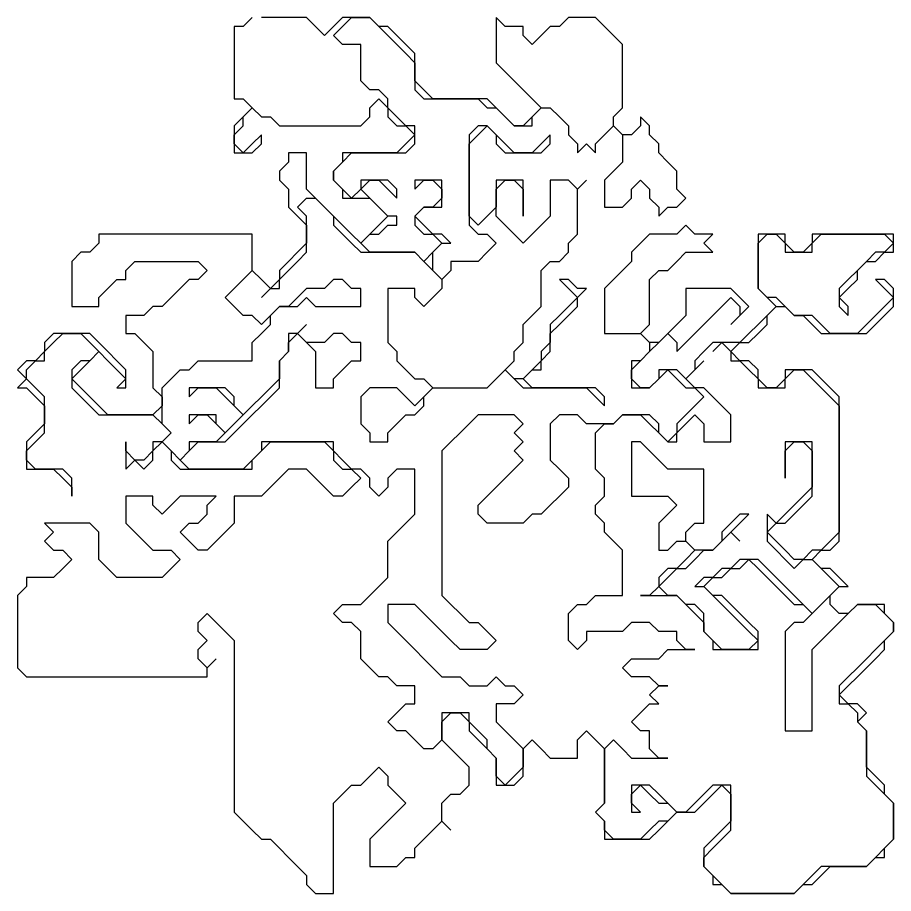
# Model space of a CAD drawing. Header units: metres. Extents: x 39 to 1548, y -1178 to -131.
# Drawn here: x 1451 to 1548, y -1168 to -1071 of the extents above; entities that cross this region are included whole.
import ezdxf

# ---------------------------------------------------------------- set-up
doc = ezdxf.new("R2010")
doc.units = ezdxf.units.M

msp = doc.modelspace()

# ---------------------------------------------------------------- linework, layer by layer
for points in [[(1477, -1071), (1476, -1072), (1475, -1072), (1475, -1073), (1475, -1074), (1475, -1075), (1475, -1076), (1475, -1077), (1475, -1078), (1475, -1079), (1475, -1080), (1476, -1080), (1477, -1081), (1476, -1082), (1475, -1083), (1475, -1084), (1475, -1085), (1475, -1086), (1476, -1086), (1477, -1086), (1478, -1085), (1478, -1084), (1477, -1085), (1476, -1086), (1475, -1085), (1475, -1084), (1476, -1083), (1476, -1082), (1477, -1081), (1478, -1082), (1479, -1082), (1480, -1083), (1481, -1083), (1482, -1083), (1483, -1083), (1484, -1083), (1485, -1083), (1486, -1083), (1487, -1083), (1488, -1083), (1489, -1083), (1490, -1082), (1490, -1081), (1491, -1080), (1492, -1081), (1492, -1082), (1493, -1083), (1494, -1083), (1495, -1084), (1494, -1085), (1493, -1086), (1492, -1086), (1491, -1086), (1490, -1086), (1489, -1086), (1488, -1086), (1487, -1086), (1487, -1087), (1486, -1088), (1486, -1089), (1487, -1090), (1487, -1091), (1488, -1091), (1489, -1091), (1490, -1091), (1491, -1092), (1492, -1093), (1491, -1094), (1490, -1095), (1489, -1096), (1488, -1095), (1487, -1094), (1486, -1093), (1485, -1092), (1484, -1091), (1483, -1090), (1483, -1089), (1483, -1088), (1483, -1087), (1483, -1086), (1482, -1086), (1481, -1086), (1481, -1087), (1480, -1088), (1480, -1089), (1481, -1090), (1481, -1091), (1481, -1092), (1482, -1093), (1483, -1094), (1483, -1095), (1483, -1096), (1482, -1097), (1481, -1098), (1480, -1099), (1480, -1100), (1479, -1101), (1478, -1100), (1477, -1099), (1477, -1098), (1477, -1097), (1477, -1096), (1477, -1095), (1476, -1095), (1475, -1095), (1474, -1095), (1473, -1095), (1472, -1095), (1471, -1095), (1470, -1095), (1469, -1095), (1468, -1095), (1467, -1095), (1466, -1095), (1465, -1095), (1464, -1095), (1463, -1095), (1462, -1095), (1461, -1095), (1460, -1095), (1460, -1096), (1459, -1097), (1458, -1097), (1457, -1098), (1457, -1099), (1457, -1100), (1457, -1101), (1457, -1102), (1457, -1103), (1458, -1103), (1459, -1103), (1460, -1103), (1460, -1102), (1461, -1101), (1462, -1100), (1463, -1100), (1463, -1099), (1464, -1098), (1465, -1098), (1466, -1098), (1467, -1098), (1468, -1098), (1469, -1098), (1470, -1098), (1471, -1098), (1472, -1099), (1471, -1100), (1470, -1100), (1469, -1101), (1468, -1102), (1467, -1103), (1466, -1103), (1465, -1104), (1464, -1104), (1463, -1104), (1463, -1105), (1463, -1106), (1464, -1106), (1465, -1107), (1466, -1108), (1466, -1109), (1466, -1110), (1466, -1111), (1466, -1112), (1467, -1113), (1467, -1114), (1466, -1115), (1465, -1115), (1464, -1115), (1463, -1115), (1462, -1115), (1461, -1115), (1460, -1114), (1459, -1113), (1458, -1112), (1457, -1111), (1458, -1110), (1459, -1109), (1460, -1108), (1461, -1109), (1462, -1110), (1463, -1111), (1462, -1112), (1463, -1112), (1463, -1111), (1463, -1110), (1462, -1109), (1461, -1108), (1460, -1107), (1459, -1106), (1458, -1106), (1457, -1106), (1456, -1106), (1455, -1106), (1454, -1107), (1454, -1108), (1453, -1109), (1452, -1109), (1451, -1110), (1452, -1111), (1451, -1112), (1452, -1112), (1453, -1113), (1454, -1114), (1454, -1115), (1454, -1116), (1453, -1117), (1452, -1118), (1452, -1119), (1452, -1120), (1452, -1121), (1453, -1121), (1454, -1121), (1455, -1121), (1456, -1122), (1457, -1123), (1457, -1124), (1457, -1123), (1457, -1122), (1456, -1121), (1455, -1121), (1454, -1121), (1453, -1121), (1452, -1120), (1452, -1119), (1453, -1118), (1454, -1117), (1454, -1116), (1454, -1115), (1454, -1114), (1454, -1113), (1453, -1112), (1452, -1111), (1452, -1110), (1453, -1109), (1454, -1109), (1454, -1108), (1455, -1107), (1456, -1106), (1457, -1106), (1458, -1106), (1459, -1107), (1460, -1108), (1459, -1109), (1458, -1109), (1457, -1110), (1457, -1111), (1457, -1112), (1458, -1113), (1459, -1114), (1460, -1115), (1461, -1115), (1462, -1115), (1463, -1115), (1464, -1115), (1465, -1115), (1466, -1115), (1467, -1116), (1468, -1117), (1467, -1118), (1466, -1118), (1466, -1119), (1465, -1120), (1464, -1120), (1463, -1119), (1463, -1118), (1463, -1119), (1463, -1120), (1463, -1121), (1464, -1120), (1465, -1121), (1466, -1120), (1466, -1119), (1467, -1118), (1468, -1119), (1468, -1120), (1469, -1121), (1470, -1121), (1471, -1121), (1472, -1121), (1473, -1121), (1474, -1121), (1475, -1121), (1476, -1121), (1477, -1121), (1477, -1120), (1478, -1119), (1479, -1118), (1480, -1118), (1481, -1118), (1482, -1118), (1483, -1118), (1484, -1118), (1485, -1118), (1486, -1119), (1486, -1120), (1487, -1121), (1488, -1121), (1489, -1122), (1488, -1123), (1487, -1124), (1486, -1124), (1485, -1123), (1484, -1122), (1483, -1121), (1482, -1121), (1481, -1121), (1480, -1122), (1479, -1123), (1478, -1124), (1477, -1124), (1476, -1124), (1475, -1124), (1475, -1125), (1475, -1126), (1475, -1127), (1474, -1128), (1473, -1129), (1472, -1130), (1471, -1130), (1470, -1129), (1469, -1128), (1470, -1127), (1471, -1127), (1472, -1126), (1472, -1125), (1473, -1124), (1472, -1124), (1471, -1124), (1470, -1124), (1469, -1124), (1468, -1125), (1467, -1126), (1466, -1125), (1466, -1124), (1465, -1124), (1464, -1124), (1463, -1124), (1463, -1125), (1463, -1126), (1463, -1127), (1464, -1128), (1465, -1129), (1466, -1130), (1467, -1130), (1468, -1130), (1469, -1131), (1468, -1132), (1467, -1133), (1466, -1133), (1465, -1133), (1464, -1133), (1463, -1133), (1462, -1133), (1461, -1132), (1460, -1131), (1460, -1130), (1460, -1129), (1460, -1128), (1459, -1127), (1458, -1127), (1457, -1127), (1456, -1127), (1455, -1127), (1454, -1127), (1455, -1128), (1454, -1129), (1455, -1130), (1456, -1130), (1457, -1131), (1456, -1132), (1455, -1133), (1454, -1133), (1453, -1133), (1452, -1133), (1452, -1134), (1451, -1135), (1451, -1136), (1451, -1137), (1451, -1138), (1451, -1139), (1451, -1140), (1451, -1141), (1451, -1142), (1451, -1143), (1452, -1144), (1453, -1144), (1454, -1144), (1455, -1144), (1456, -1144), (1457, -1144), (1458, -1144), (1459, -1144), (1460, -1144), (1461, -1144), (1462, -1144), (1463, -1144), (1464, -1144), (1465, -1144), (1466, -1144), (1467, -1144), (1468, -1144), (1469, -1144), (1470, -1144), (1471, -1144), (1472, -1144), (1472, -1143), (1473, -1142), (1472, -1143), (1471, -1142), (1471, -1141), (1472, -1140), (1471, -1139), (1471, -1138), (1472, -1137), (1473, -1138), (1474, -1139), (1475, -1140), (1475, -1141), (1475, -1142), (1475, -1143), (1475, -1144), (1475, -1145), (1475, -1146), (1475, -1147), (1475, -1148), (1475, -1149), (1475, -1150), (1475, -1151), (1475, -1152), (1475, -1153), (1475, -1154), (1475, -1155), (1475, -1156), (1475, -1157), (1475, -1158), (1475, -1159), (1476, -1160), (1477, -1161), (1478, -1162), (1479, -1162), (1480, -1163), (1481, -1164), (1482, -1165), (1483, -1166), (1483, -1167), (1484, -1168), (1485, -1168), (1486, -1168), (1486, -1167), (1486, -1166), (1486, -1165), (1486, -1164), (1486, -1163), (1486, -1162), (1486, -1161), (1486, -1160), (1486, -1159), (1486, -1158), (1487, -1157), (1488, -1156), (1489, -1156), (1490, -1155), (1491, -1154), (1492, -1155), (1492, -1156), (1493, -1157), (1494, -1158), (1493, -1159), (1492, -1160), (1491, -1161), (1490, -1162), (1490, -1163), (1490, -1164), (1490, -1165), (1491, -1165), (1492, -1165), (1493, -1165), (1494, -1164), (1495, -1164), (1495, -1163), (1496, -1162), (1497, -1161), (1498, -1160), (1499, -1161), (1498, -1160), (1498, -1159), (1498, -1158), (1499, -1157), (1500, -1157), (1501, -1156), (1501, -1155), (1501, -1154), (1500, -1153), (1499, -1152), (1498, -1151), (1498, -1150), (1498, -1149), (1499, -1148), (1500, -1148), (1501, -1149), (1501, -1150), (1502, -1151), (1503, -1152), (1504, -1153), (1504, -1154), (1504, -1155), (1504, -1156), (1505, -1156), (1506, -1156), (1507, -1155), (1507, -1154), (1507, -1153), (1507, -1152), (1508, -1151), (1509, -1152), (1510, -1153), (1511, -1153), (1512, -1153), (1513, -1153), (1513, -1152), (1513, -1151), (1514, -1150), (1515, -1151), (1516, -1152), (1516, -1153), (1516, -1154), (1516, -1155), (1516, -1156), (1516, -1157), (1516, -1158), (1515, -1159), (1516, -1160), (1516, -1161), (1516, -1162), (1517, -1162), (1518, -1162), (1519, -1162), (1520, -1162), (1521, -1162), (1522, -1161), (1523, -1160), (1524, -1159), (1525, -1159), (1526, -1159), (1527, -1158), (1528, -1157), (1529, -1156), (1530, -1157), (1530, -1158), (1530, -1159), (1530, -1160), (1529, -1161), (1528, -1162), (1527, -1163), (1527, -1164), (1527, -1165), (1528, -1166), (1528, -1167), (1529, -1167), (1530, -1168), (1531, -1168), (1532, -1168), (1533, -1168), (1534, -1168), (1535, -1168), (1536, -1168), (1537, -1168), (1538, -1167), (1539, -1167), (1540, -1166), (1541, -1165), (1542, -1165), (1543, -1165), (1544, -1165), (1545, -1165), (1546, -1164), (1547, -1164), (1547, -1163), (1548, -1162), (1548, -1161), (1548, -1160), (1548, -1159), (1548, -1158), (1547, -1157), (1547, -1156), (1546, -1155), (1545, -1154), (1545, -1153), (1545, -1152), (1545, -1151), (1545, -1150), (1544, -1149), (1545, -1148), (1544, -1147), (1543, -1147), (1542, -1146), (1543, -1145), (1544, -1144), (1545, -1143), (1546, -1142), (1547, -1141), (1547, -1140), (1548, -1139), (1548, -1138), (1547, -1137), (1547, -1136), (1546, -1136), (1545, -1136), (1544, -1136), (1543, -1137), (1542, -1137), (1541, -1136), (1541, -1135), (1542, -1134), (1543, -1134), (1542, -1133), (1541, -1132), (1540, -1132), (1539, -1131), (1540, -1130), (1541, -1130), (1542, -1129), (1542, -1128), (1542, -1127), (1542, -1126), (1542, -1125), (1542, -1124), (1542, -1123), (1542, -1122), (1542, -1121), (1542, -1120), (1542, -1119), (1542, -1118), (1542, -1117), (1542, -1116), (1542, -1115), (1542, -1114), (1542, -1113), (1541, -1112), (1540, -1111), (1539, -1110), (1538, -1110), (1537, -1110), (1536, -1110), (1536, -1111), (1535, -1112), (1534, -1112), (1533, -1111), (1533, -1110), (1532, -1109), (1531, -1109), (1530, -1108), (1531, -1107), (1532, -1107), (1533, -1106), (1534, -1105), (1534, -1104), (1535, -1103), (1536, -1103), (1537, -1104), (1538, -1104), (1539, -1105), (1540, -1106), (1541, -1106), (1542, -1106), (1543, -1106), (1544, -1106), (1545, -1106), (1546, -1105), (1547, -1104), (1548, -1103), (1548, -1102), (1548, -1101), (1547, -1100), (1546, -1100), (1547, -1101), (1548, -1102), (1547, -1103), (1546, -1104), (1545, -1105), (1544, -1106), (1543, -1106), (1542, -1106), (1541, -1106), (1540, -1105), (1539, -1104), (1538, -1104), (1537, -1104), (1536, -1103), (1535, -1102), (1534, -1102), (1533, -1101), (1533, -1100), (1533, -1099), (1533, -1098), (1533, -1097), (1533, -1096), (1534, -1095), (1535, -1095), (1536, -1096), (1536, -1097), (1537, -1097), (1538, -1097), (1539, -1097), (1539, -1096), (1540, -1095), (1541, -1095), (1542, -1095), (1543, -1095), (1544, -1095), (1545, -1095), (1546, -1095), (1547, -1095), (1548, -1096), (1547, -1097), (1546, -1097), (1545, -1098), (1544, -1099), (1543, -1100), (1542, -1101), (1542, -1102), (1542, -1103), (1543, -1104), (1543, -1103), (1542, -1102), (1543, -1101), (1544, -1100), (1544, -1099), (1545, -1098), (1546, -1098), (1547, -1097), (1548, -1097), (1548, -1096), (1548, -1095), (1547, -1095), (1546, -1095), (1545, -1095), (1544, -1095), (1543, -1095), (1542, -1095), (1541, -1095), (1540, -1095), (1539, -1095), (1539, -1096), (1538, -1097), (1537, -1097), (1536, -1096), (1536, -1095), (1535, -1095), (1534, -1095), (1533, -1095), (1533, -1096), (1533, -1097), (1533, -1098), (1533, -1099), (1533, -1100), (1533, -1101), (1534, -1102), (1535, -1103), (1534, -1104), (1533, -1105), (1532, -1106), (1531, -1107), (1530, -1107), (1529, -1107), (1528, -1107), (1527, -1108), (1526, -1109), (1526, -1110), (1525, -1111), (1524, -1110), (1523, -1110), (1522, -1110), (1522, -1111), (1521, -1112), (1520, -1112), (1519, -1111), (1519, -1110), (1520, -1109), (1521, -1108), (1522, -1107), (1523, -1106), (1524, -1107), (1524, -1108), (1525, -1107), (1526, -1106), (1527, -1105), (1528, -1104), (1529, -1103), (1530, -1102), (1531, -1103), (1531, -1104), (1530, -1105), (1531, -1104), (1532, -1103), (1531, -1102), (1530, -1101), (1529, -1101), (1528, -1101), (1527, -1101), (1526, -1101), (1525, -1101), (1525, -1102), (1525, -1103), (1525, -1104), (1524, -1105), (1523, -1106), (1522, -1107), (1521, -1107), (1520, -1106), (1521, -1105), (1521, -1104), (1521, -1103), (1521, -1102), (1521, -1101), (1521, -1100), (1522, -1099), (1523, -1099), (1524, -1098), (1525, -1097), (1526, -1097), (1527, -1097), (1528, -1097), (1527, -1096), (1528, -1095), (1527, -1095), (1526, -1095), (1525, -1094), (1524, -1095), (1523, -1095), (1522, -1095), (1521, -1095), (1520, -1096), (1519, -1097), (1519, -1098), (1518, -1099), (1517, -1100), (1516, -1101), (1516, -1102), (1516, -1103), (1516, -1104), (1516, -1105), (1516, -1106), (1517, -1106), (1518, -1106), (1519, -1106), (1520, -1106), (1521, -1107), (1521, -1108), (1520, -1109), (1519, -1109), (1519, -1110), (1519, -1111), (1519, -1112), (1520, -1112), (1521, -1112), (1522, -1111), (1523, -1110), (1524, -1111), (1525, -1112), (1526, -1112), (1527, -1113), (1526, -1114), (1525, -1115), (1524, -1116), (1524, -1117), (1523, -1118), (1522, -1117), (1522, -1116), (1521, -1115), (1520, -1115), (1519, -1115), (1518, -1115), (1517, -1116), (1516, -1116), (1515, -1116), (1514, -1116), (1513, -1115), (1512, -1115), (1511, -1115), (1510, -1116), (1510, -1117), (1510, -1118), (1510, -1119), (1510, -1120), (1511, -1121), (1512, -1122), (1512, -1123), (1511, -1124), (1510, -1125), (1509, -1126), (1508, -1126), (1507, -1127), (1506, -1127), (1505, -1127), (1504, -1127), (1503, -1127), (1502, -1126), (1502, -1125), (1503, -1124), (1504, -1123), (1505, -1122), (1506, -1121), (1507, -1120), (1506, -1119), (1507, -1118), (1506, -1117), (1507, -1116), (1506, -1115), (1505, -1115), (1504, -1115), (1503, -1115), (1502, -1115), (1501, -1116), (1500, -1117), (1499, -1118), (1498, -1119), (1498, -1120), (1498, -1121), (1498, -1122), (1498, -1123), (1498, -1124), (1498, -1125), (1498, -1126), (1498, -1127), (1498, -1128), (1498, -1129), (1498, -1130), (1498, -1131), (1498, -1132), (1498, -1133), (1498, -1134), (1498, -1135), (1499, -1136), (1500, -1137), (1501, -1138), (1502, -1138), (1503, -1139), (1504, -1140), (1503, -1141), (1502, -1141), (1501, -1141), (1500, -1141), (1499, -1140), (1498, -1139), (1497, -1138), (1496, -1137), (1495, -1136), (1494, -1136), (1493, -1136), (1492, -1136), (1492, -1137), (1492, -1138), (1493, -1139), (1494, -1140), (1495, -1141), (1496, -1142), (1497, -1143), (1498, -1144), (1499, -1144), (1500, -1144), (1501, -1145), (1502, -1145), (1503, -1145), (1504, -1144), (1505, -1145), (1506, -1145), (1507, -1146), (1506, -1147), (1505, -1147), (1504, -1147), (1504, -1148), (1504, -1149), (1505, -1150), (1506, -1151), (1507, -1152), (1507, -1153), (1507, -1154), (1506, -1155), (1505, -1156), (1504, -1155), (1504, -1154), (1504, -1153), (1503, -1152), (1503, -1151), (1502, -1150), (1501, -1149), (1501, -1148), (1500, -1148), (1499, -1148), (1498, -1148), (1498, -1149), (1498, -1150), (1498, -1151), (1497, -1152), (1496, -1152), (1495, -1151), (1494, -1150), (1493, -1150), (1492, -1149), (1493, -1148), (1494, -1147), (1495, -1147), (1495, -1146), (1495, -1145), (1494, -1145), (1493, -1145), (1492, -1144), (1491, -1144), (1490, -1143), (1489, -1142), (1489, -1141), (1489, -1140), (1489, -1139), (1488, -1138), (1487, -1138), (1486, -1137), (1487, -1136), (1488, -1136), (1489, -1136), (1490, -1135), (1491, -1134), (1492, -1133), (1492, -1132), (1492, -1131), (1492, -1130), (1492, -1129), (1493, -1128), (1494, -1127), (1495, -1126), (1495, -1125), (1495, -1124), (1495, -1123), (1495, -1122), (1495, -1121), (1494, -1121), (1493, -1121), (1492, -1122), (1492, -1123), (1491, -1124), (1490, -1123), (1490, -1122), (1489, -1121), (1488, -1121), (1487, -1120), (1486, -1119), (1486, -1118), (1485, -1118), (1484, -1118), (1483, -1118), (1482, -1118), (1481, -1118), (1480, -1118), (1479, -1118), (1478, -1118), (1478, -1119), (1477, -1120), (1476, -1121), (1475, -1121), (1474, -1121), (1473, -1121), (1472, -1121), (1471, -1121), (1470, -1121), (1469, -1120), (1470, -1119), (1471, -1118), (1472, -1118), (1473, -1118), (1474, -1118), (1475, -1117), (1476, -1116), (1477, -1115), (1478, -1114), (1479, -1113), (1480, -1112), (1480, -1111), (1480, -1110), (1480, -1109), (1481, -1108), (1481, -1107), (1482, -1106), (1483, -1107), (1484, -1108), (1484, -1109), (1484, -1110), (1484, -1111), (1484, -1112), (1485, -1112), (1486, -1112), (1486, -1111), (1487, -1110), (1488, -1109), (1489, -1109), (1489, -1108), (1489, -1107), (1488, -1107), (1487, -1106), (1486, -1106), (1485, -1107), (1484, -1107), (1483, -1107), (1482, -1106), (1483, -1105), (1482, -1106), (1481, -1106), (1481, -1107), (1481, -1108), (1480, -1109), (1480, -1110), (1480, -1111), (1479, -1112), (1478, -1113), (1477, -1114), (1476, -1115), (1475, -1114), (1475, -1113), (1474, -1112), (1473, -1112), (1472, -1112), (1471, -1112), (1470, -1112), (1470, -1113), (1471, -1112), (1472, -1112), (1473, -1112), (1474, -1113), (1475, -1114), (1476, -1115), (1475, -1116), (1474, -1117), (1473, -1116), (1473, -1115), (1472, -1115), (1471, -1115), (1470, -1115), (1470, -1116), (1471, -1115), (1472, -1115), (1473, -1116), (1474, -1117), (1473, -1118), (1472, -1118), (1471, -1118), (1470, -1118), (1470, -1119), (1469, -1120), (1468, -1119), (1467, -1118), (1468, -1117), (1467, -1116), (1467, -1115), (1467, -1114), (1467, -1113), (1467, -1112), (1468, -1111), (1469, -1110), (1470, -1110), (1471, -1109), (1472, -1109), (1473, -1109), (1474, -1109), (1475, -1109), (1476, -1109), (1477, -1109), (1477, -1108), (1477, -1107), (1478, -1106), (1479, -1105), (1479, -1104), (1480, -1103), (1481, -1103), (1482, -1103), (1483, -1102), (1484, -1103), (1485, -1103), (1486, -1103), (1487, -1103), (1488, -1103), (1489, -1103), (1489, -1102), (1489, -1101), (1488, -1101), (1487, -1100), (1486, -1100), (1485, -1101), (1484, -1101), (1483, -1101), (1482, -1102), (1481, -1103), (1480, -1103), (1479, -1104), (1478, -1105), (1477, -1104), (1476, -1104), (1475, -1103), (1474, -1102), (1475, -1101), (1476, -1100), (1477, -1099), (1478, -1100), (1479, -1101), (1478, -1102), (1479, -1101), (1480, -1101), (1480, -1100), (1481, -1099), (1482, -1098), (1483, -1097), (1483, -1096), (1483, -1095), (1483, -1094), (1483, -1093), (1482, -1092), (1483, -1091), (1484, -1091), (1485, -1092), (1486, -1093), (1486, -1094), (1487, -1095), (1488, -1096), (1489, -1097), (1490, -1097), (1491, -1097), (1492, -1097), (1493, -1097), (1494, -1097), (1495, -1097), (1496, -1098), (1497, -1099), (1498, -1100), (1498, -1101), (1497, -1102), (1496, -1103), (1495, -1102), (1495, -1101), (1494, -1101), (1493, -1101), (1492, -1101), (1492, -1102), (1492, -1103), (1492, -1104), (1492, -1105), (1492, -1106), (1492, -1107), (1493, -1108), (1493, -1109), (1494, -1110), (1495, -1111), (1496, -1111), (1497, -1112), (1496, -1113), (1495, -1114), (1494, -1113), (1493, -1112), (1492, -1112), (1491, -1112), (1490, -1112), (1489, -1113), (1489, -1114), (1489, -1115), (1489, -1116), (1490, -1117), (1490, -1118), (1491, -1118), (1492, -1118), (1492, -1117), (1493, -1116), (1494, -1115), (1495, -1115), (1496, -1114), (1496, -1113), (1497, -1112), (1498, -1112), (1499, -1112), (1500, -1112), (1501, -1112), (1502, -1112), (1503, -1112), (1504, -1111), (1505, -1110), (1506, -1111), (1507, -1112), (1508, -1112), (1509, -1112), (1510, -1112), (1511, -1112), (1512, -1112), (1513, -1112), (1514, -1112), (1515, -1113), (1516, -1114), (1516, -1113), (1515, -1112), (1514, -1112), (1513, -1112), (1512, -1112), (1511, -1112), (1510, -1112), (1509, -1112), (1508, -1112), (1507, -1111), (1508, -1110), (1509, -1110), (1509, -1109), (1510, -1108), (1510, -1107), (1510, -1106), (1511, -1105), (1512, -1104), (1513, -1103), (1513, -1102), (1514, -1101), (1513, -1101), (1512, -1100), (1511, -1100), (1512, -1101), (1513, -1102), (1512, -1103), (1511, -1104), (1510, -1105), (1510, -1106), (1510, -1107), (1509, -1108), (1509, -1109), (1508, -1110), (1507, -1111), (1506, -1111), (1505, -1110), (1506, -1109), (1506, -1108), (1507, -1107), (1507, -1106), (1507, -1105), (1508, -1104), (1509, -1103), (1509, -1102), (1509, -1101), (1509, -1100), (1509, -1099), (1510, -1098), (1511, -1098), (1512, -1097), (1512, -1096), (1513, -1095), (1513, -1094), (1513, -1093), (1513, -1092), (1513, -1091), (1513, -1090), (1514, -1089), (1513, -1090), (1512, -1089), (1511, -1089), (1510, -1089), (1510, -1090), (1510, -1091), (1510, -1092), (1510, -1093), (1509, -1094), (1508, -1095), (1507, -1096), (1506, -1095), (1505, -1094), (1504, -1093), (1504, -1092), (1504, -1091), (1504, -1090), (1505, -1089), (1506, -1089), (1507, -1090), (1507, -1091), (1507, -1092), (1507, -1093), (1507, -1092), (1507, -1091), (1507, -1090), (1507, -1089), (1506, -1089), (1505, -1089), (1504, -1089), (1504, -1090), (1504, -1091), (1504, -1092), (1503, -1093), (1502, -1094), (1501, -1093), (1501, -1092), (1501, -1091), (1501, -1090), (1501, -1089), (1501, -1088), (1501, -1087), (1501, -1086), (1501, -1085), (1502, -1084), (1503, -1083), (1504, -1084), (1504, -1085), (1505, -1086), (1506, -1086), (1507, -1086), (1508, -1086), (1509, -1086), (1510, -1085), (1510, -1084), (1509, -1085), (1508, -1086), (1507, -1086), (1506, -1086), (1505, -1085), (1504, -1084), (1503, -1083), (1502, -1083), (1501, -1084), (1501, -1085), (1501, -1086), (1501, -1087), (1501, -1088), (1501, -1089), (1501, -1090), (1501, -1091), (1501, -1092), (1501, -1093), (1501, -1094), (1502, -1095), (1503, -1095), (1504, -1096), (1503, -1097), (1502, -1098), (1501, -1098), (1500, -1098), (1499, -1098), (1499, -1099), (1498, -1100), (1497, -1099), (1497, -1098), (1497, -1097), (1498, -1096), (1499, -1096), (1498, -1095), (1497, -1095), (1496, -1094), (1495, -1093), (1496, -1092), (1497, -1092), (1498, -1092), (1498, -1091), (1498, -1090), (1498, -1089), (1497, -1089), (1496, -1089), (1495, -1089), (1495, -1090), (1496, -1089), (1497, -1089), (1498, -1090), (1498, -1091), (1497, -1092), (1496, -1092), (1495, -1093), (1495, -1094), (1496, -1095), (1497, -1095), (1498, -1096), (1497, -1097), (1496, -1098), (1495, -1097), (1494, -1097), (1493, -1097), (1492, -1097), (1491, -1097), (1490, -1097), (1489, -1096), (1490, -1095), (1491, -1095), (1492, -1094), (1493, -1094), (1493, -1093), (1492, -1093), (1491, -1092), (1490, -1091), (1489, -1090), (1490, -1089), (1491, -1089), (1492, -1090), (1493, -1091), (1493, -1090), (1492, -1089), (1491, -1089), (1490, -1089), (1489, -1089), (1489, -1090), (1488, -1091), (1487, -1090), (1486, -1089), (1486, -1088), (1487, -1087), (1488, -1086), (1489, -1086), (1490, -1086), (1491, -1086), (1492, -1086), (1493, -1086), (1494, -1086), (1495, -1085), (1495, -1084), (1495, -1083), (1494, -1083), (1493, -1082), (1492, -1081), (1492, -1080), (1491, -1079), (1490, -1079), (1489, -1078), (1489, -1077), (1489, -1076), (1489, -1075), (1489, -1074), (1488, -1074), (1487, -1074), (1486, -1073), (1487, -1072), (1488, -1071), (1489, -1071), (1490, -1071), (1491, -1072), (1492, -1073), (1493, -1074), (1494, -1075), (1495, -1076), (1495, -1077), (1495, -1078), (1495, -1079), (1496, -1080), (1497, -1080), (1498, -1080), (1499, -1080), (1500, -1080), (1501, -1080), (1502, -1080), (1503, -1081), (1504, -1081), (1505, -1082), (1506, -1083), (1507, -1083), (1508, -1083), (1508, -1082), (1509, -1081), (1510, -1081), (1511, -1082), (1512, -1083), (1512, -1084), (1513, -1085), (1513, -1086), (1514, -1085), (1515, -1086), (1515, -1085), (1516, -1084), (1517, -1083), (1518, -1084), (1518, -1085), (1518, -1086), (1518, -1087), (1517, -1088), (1516, -1089), (1516, -1090), (1516, -1091), (1516, -1092), (1517, -1092), (1518, -1092), (1519, -1091), (1519, -1090), (1520, -1089), (1521, -1090), (1521, -1091), (1522, -1092), (1522, -1093), (1523, -1092), (1524, -1092), (1525, -1091), (1524, -1090), (1524, -1089), (1524, -1088), (1523, -1087), (1522, -1086), (1522, -1085), (1521, -1084), (1521, -1083), (1520, -1082), (1520, -1083), (1519, -1084), (1518, -1084), (1517, -1083), (1517, -1082), (1518, -1081), (1518, -1080), (1518, -1079), (1518, -1078), (1518, -1077), (1518, -1076), (1518, -1075), (1518, -1074), (1517, -1073), (1516, -1072), (1515, -1071), (1514, -1071), (1513, -1071), (1512, -1071), (1511, -1072), (1510, -1072), (1509, -1073), (1508, -1074), (1507, -1073), (1507, -1072), (1506, -1072), (1505, -1072), (1504, -1071), (1504, -1072), (1504, -1073), (1504, -1074), (1504, -1075), (1504, -1076), (1505, -1077), (1506, -1078), (1507, -1079), (1508, -1080), (1509, -1081), (1508, -1082), (1507, -1083), (1506, -1083), (1505, -1082), (1504, -1081), (1503, -1080), (1502, -1080), (1501, -1080), (1500, -1080), (1499, -1080), (1498, -1080), (1497, -1080), (1496, -1079), (1495, -1078), (1495, -1077), (1495, -1076), (1495, -1075), (1494, -1074), (1493, -1073), (1492, -1072), (1491, -1072), (1490, -1071), (1489, -1071), (1488, -1071), (1487, -1071), (1486, -1072), (1485, -1073), (1484, -1072), (1483, -1071), (1482, -1071), (1481, -1071), (1480, -1071), (1479, -1071), (1478, -1071)], [(1528, -1108), (1529, -1107), (1530, -1108), (1530, -1109), (1531, -1109), (1532, -1110), (1533, -1111), (1533, -1112), (1534, -1112), (1535, -1112), (1536, -1112), (1536, -1111), (1537, -1110), (1538, -1110), (1539, -1111), (1540, -1112), (1541, -1113), (1542, -1114), (1542, -1115), (1542, -1116), (1542, -1117), (1542, -1118), (1542, -1119), (1542, -1120), (1542, -1121), (1542, -1122), (1542, -1123), (1542, -1124), (1542, -1125), (1542, -1126), (1542, -1127), (1542, -1128), (1541, -1129), (1540, -1130), (1539, -1130), (1538, -1131), (1537, -1131), (1536, -1130), (1535, -1129), (1534, -1128), (1535, -1127), (1536, -1127), (1537, -1126), (1538, -1125), (1539, -1124), (1539, -1123), (1539, -1122), (1539, -1121), (1539, -1120), (1539, -1119), (1539, -1118), (1538, -1118), (1537, -1118), (1536, -1118), (1536, -1119), (1536, -1120), (1536, -1121), (1536, -1122), (1536, -1121), (1536, -1120), (1536, -1119), (1537, -1118), (1538, -1118), (1539, -1119), (1539, -1120), (1539, -1121), (1539, -1122), (1539, -1123), (1538, -1124), (1537, -1125), (1536, -1126), (1535, -1127), (1534, -1126), (1534, -1127), (1534, -1128), (1534, -1129), (1535, -1130), (1536, -1131), (1537, -1132), (1538, -1131), (1539, -1131), (1540, -1132), (1541, -1133), (1542, -1134), (1541, -1135), (1540, -1136), (1539, -1137), (1538, -1136), (1537, -1135), (1536, -1134), (1535, -1133), (1534, -1132), (1533, -1131), (1532, -1131), (1531, -1131), (1530, -1132), (1529, -1132), (1528, -1133), (1527, -1133), (1526, -1134), (1527, -1134), (1528, -1135), (1529, -1136), (1530, -1137), (1531, -1138), (1532, -1139), (1533, -1140), (1532, -1141), (1531, -1141), (1530, -1141), (1529, -1141), (1528, -1140), (1527, -1139), (1527, -1138), (1527, -1137), (1526, -1136), (1525, -1136), (1524, -1135), (1523, -1135), (1522, -1134), (1523, -1133), (1524, -1132), (1525, -1132), (1526, -1131), (1527, -1130), (1528, -1130), (1529, -1129), (1530, -1128), (1531, -1129), (1530, -1128), (1531, -1127), (1532, -1126), (1531, -1126), (1530, -1127), (1529, -1128), (1529, -1129), (1528, -1130), (1527, -1130), (1526, -1130), (1525, -1129), (1525, -1128), (1526, -1127), (1527, -1127), (1527, -1126), (1527, -1125), (1527, -1124), (1527, -1123), (1527, -1122), (1527, -1121), (1526, -1121), (1525, -1121), (1524, -1121), (1523, -1121), (1522, -1120), (1521, -1119), (1520, -1118), (1519, -1118), (1519, -1119), (1519, -1120), (1519, -1121), (1519, -1122), (1519, -1123), (1519, -1124), (1520, -1124), (1521, -1124), (1522, -1124), (1523, -1124), (1524, -1125), (1523, -1126), (1522, -1127), (1522, -1128), (1522, -1129), (1522, -1130), (1523, -1130), (1524, -1129), (1525, -1129), (1526, -1130), (1525, -1131), (1524, -1132), (1523, -1132), (1522, -1133), (1522, -1134), (1521, -1135), (1520, -1135), (1521, -1135), (1522, -1135), (1523, -1135), (1524, -1135), (1525, -1136), (1526, -1137), (1527, -1138), (1527, -1139), (1528, -1140), (1528, -1141), (1529, -1141), (1530, -1141), (1531, -1141), (1532, -1141), (1533, -1141), (1533, -1140), (1533, -1139), (1532, -1138), (1531, -1137), (1530, -1136), (1529, -1135), (1528, -1135), (1527, -1134), (1528, -1133), (1529, -1133), (1530, -1132), (1531, -1132), (1532, -1131), (1533, -1132), (1534, -1133), (1535, -1134), (1536, -1135), (1537, -1136), (1538, -1136), (1539, -1137), (1538, -1138), (1537, -1138), (1536, -1139), (1536, -1140), (1536, -1141), (1536, -1142), (1536, -1143), (1536, -1144), (1536, -1145), (1536, -1146), (1536, -1147), (1536, -1148), (1536, -1149), (1536, -1150), (1537, -1150), (1538, -1150), (1539, -1150), (1539, -1149), (1539, -1148), (1539, -1147), (1539, -1146), (1539, -1145), (1539, -1144), (1539, -1143), (1539, -1142), (1539, -1141), (1540, -1140), (1541, -1139), (1542, -1138), (1543, -1137), (1544, -1136), (1545, -1136), (1546, -1136), (1547, -1137), (1548, -1138), (1548, -1139), (1547, -1140), (1546, -1141), (1545, -1142), (1544, -1143), (1543, -1144), (1542, -1145), (1542, -1146), (1542, -1147), (1543, -1147), (1544, -1148), (1544, -1149), (1545, -1150), (1545, -1151), (1545, -1152), (1545, -1153), (1545, -1154), (1545, -1155), (1546, -1156), (1547, -1157), (1548, -1158), (1548, -1159), (1548, -1160), (1548, -1161), (1548, -1162), (1547, -1163), (1546, -1164), (1545, -1165), (1544, -1165), (1543, -1165), (1542, -1165), (1541, -1165), (1540, -1165), (1539, -1166), (1538, -1167), (1537, -1168), (1536, -1168), (1535, -1168), (1534, -1168), (1533, -1168), (1532, -1168), (1531, -1168), (1530, -1168), (1529, -1167), (1528, -1166), (1527, -1165), (1527, -1164), (1528, -1163), (1529, -1162), (1530, -1161), (1530, -1160), (1530, -1159), (1530, -1158), (1530, -1157), (1530, -1156), (1529, -1156), (1528, -1156), (1527, -1157), (1526, -1158), (1525, -1159), (1524, -1159), (1523, -1158), (1522, -1157), (1521, -1156), (1520, -1156), (1519, -1156), (1519, -1157), (1519, -1158), (1519, -1159), (1520, -1159), (1519, -1158), (1519, -1157), (1520, -1156), (1521, -1157), (1522, -1158), (1523, -1158), (1524, -1159), (1523, -1160), (1522, -1160), (1521, -1161), (1520, -1162), (1519, -1162), (1518, -1162), (1517, -1162), (1516, -1161), (1516, -1160), (1515, -1159), (1516, -1158), (1516, -1157), (1516, -1156), (1516, -1155), (1516, -1154), (1516, -1153), (1516, -1152), (1517, -1151), (1518, -1152), (1519, -1153), (1520, -1153), (1521, -1153), (1522, -1153), (1523, -1153), (1522, -1153), (1521, -1152), (1521, -1151), (1521, -1150), (1520, -1150), (1519, -1149), (1520, -1148), (1521, -1147), (1522, -1147), (1521, -1146), (1522, -1145), (1523, -1145), (1522, -1145), (1521, -1144), (1520, -1144), (1519, -1144), (1518, -1143), (1519, -1142), (1520, -1142), (1521, -1142), (1522, -1142), (1523, -1141), (1524, -1141), (1525, -1141), (1526, -1141), (1525, -1141), (1524, -1140), (1524, -1139), (1523, -1139), (1522, -1139), (1521, -1138), (1520, -1138), (1519, -1138), (1518, -1139), (1517, -1139), (1516, -1139), (1515, -1139), (1514, -1139), (1514, -1140), (1513, -1141), (1512, -1140), (1512, -1139), (1512, -1138), (1512, -1137), (1513, -1136), (1514, -1136), (1515, -1135), (1516, -1135), (1517, -1135), (1518, -1135), (1518, -1134), (1518, -1133), (1518, -1132), (1518, -1131), (1518, -1130), (1517, -1129), (1516, -1128), (1516, -1127), (1515, -1126), (1515, -1125), (1516, -1124), (1516, -1123), (1516, -1122), (1515, -1121), (1515, -1120), (1515, -1119), (1515, -1118), (1515, -1117), (1516, -1116), (1517, -1116), (1518, -1115), (1519, -1115), (1520, -1115), (1521, -1116), (1522, -1117), (1523, -1118), (1524, -1118), (1524, -1117), (1525, -1116), (1526, -1115), (1527, -1116), (1527, -1117), (1527, -1118), (1528, -1118), (1529, -1118), (1530, -1118), (1530, -1117), (1530, -1116), (1530, -1115), (1529, -1114), (1528, -1113), (1527, -1112), (1526, -1112), (1525, -1111), (1526, -1110), (1527, -1109)]]:
    msp.add_lwpolyline(points)

doc.saveas('drawing.dxf')
